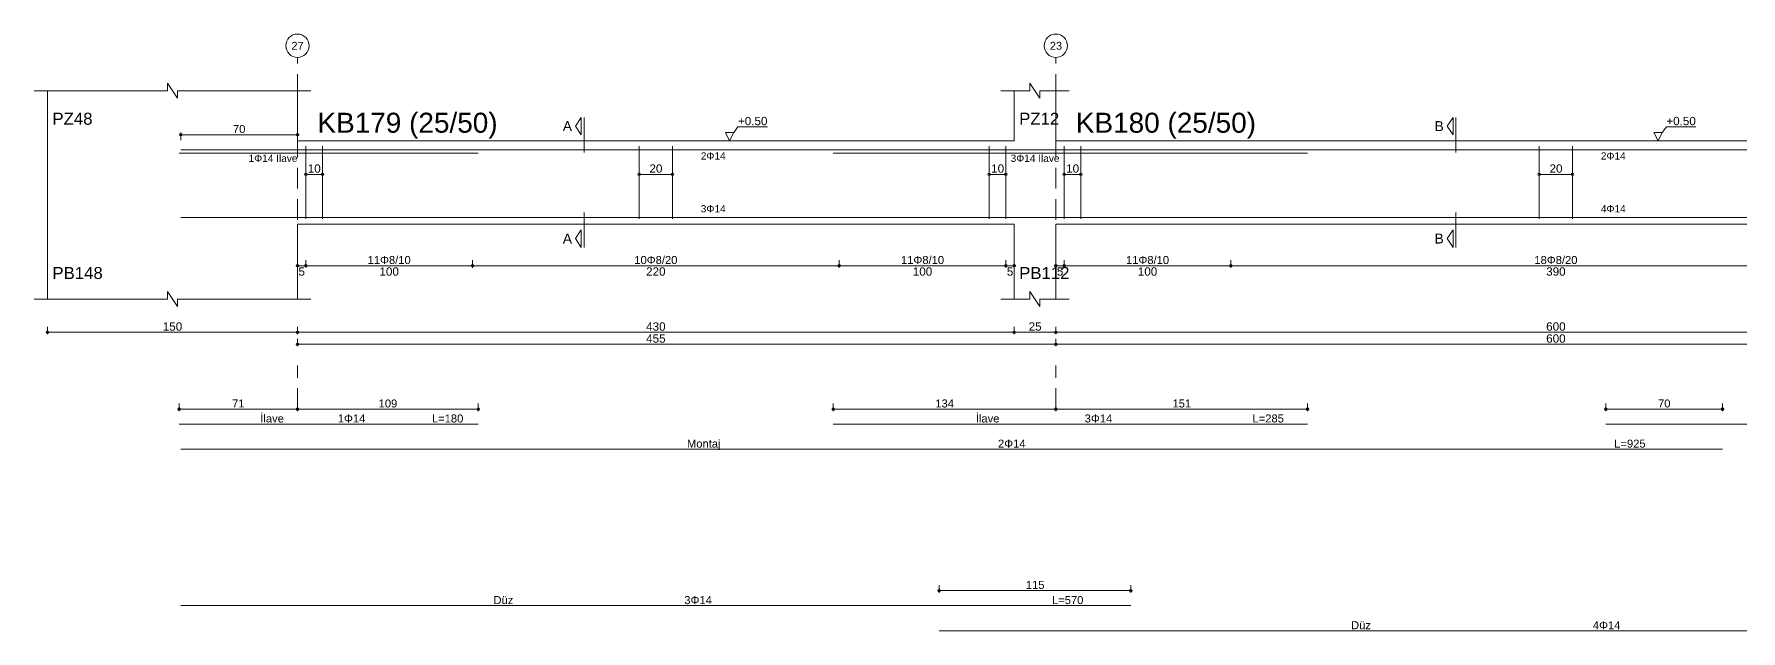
# Model space of a CAD drawing. Header units: millimetres. Extents: x 23801 to 80069, y 9628 to 14137.
# Drawn here: x 23901 to 25437, y 9885 to 10422 of the extents above; entities that cross this region are included whole.
import ezdxf

# ---------------------------------------------------------------- set-up
doc = ezdxf.new("R2010")
doc.units = ezdxf.units.MM
doc.linetypes.add('DASHDOT2', pattern=[12.7, 6.35, -3.175, 0, -3.175])
doc.linetypes.add('DASHED4', pattern=[18.75, 12.5, -6.25])
doc.layers.add('aks', color=251, linetype='DASHDOT2', lineweight=35)
for name, color, linetype in [('Donatı Topl. Uzun. Yazısı', 7, 'Continuous'), ('Donatı Yazısı', 7, 'Continuous'), ('Donatı Çizgisi', 7, 'Continuous'), ('Kiriş', 7, 'Continuous'), ('Standart', 7, 'Continuous'), ('Ölçülendirme', 7, 'Continuous')]:
    doc.layers.add(name, color=color, linetype=linetype)
doc.styles.add('arial_1_18', font='arial.ttf', dxfattribs={"height": 0.2})

# ---------------------------------------------------------------- blocks, each defined once
blk = doc.blocks.new('IDE143Entity7374')
at = {"layer": 'aks', "color": 30, "linetype": 'DASHED4', "lineweight": 5}
for points in [[(25983.7, 2047), (25983.7, 2182)], [(26438.7, 2047), (26438.7, 2182)], [(25983.7, 1970.9), (25983.7, 1997)], [(26438.7, 1970.9), (26438.7, 1997)]]:
    blk.add_lwpolyline(points, dxfattribs=at)
at = {"layer": 'aks', "color": 1, "linetype": 'Continuous', "lineweight": 5}
for centre in [(25983.7, 2189), (26438.7, 2189)]:
    blk.add_circle(centre, 7, dxfattribs=at)
at = {"layer": 'Donatı Çizgisi', "color": 5, "linetype": 'Continuous', "lineweight": 5}
for points in [[(25912.7, 2124.6), (26092.2, 2124.6)], [(25913.7, 2126.6), (27563.7, 2126.6)], [(25988.7, 2085.2), (25988.7, 2128.8)], [(25998.7, 2085.2), (25998.7, 2128.8)], [(26188.7, 2085.2), (26188.7, 2128.8)], [(26208.7, 2085.2), (26208.7, 2128.8)], [(26305.2, 2124.6), (26589.7, 2124.6)], [(26398.7, 2085.2), (26398.7, 2128.8)], [(26408.7, 2085.2), (26408.7, 2128.8)], [(26443.7, 2085.2), (26443.7, 2128.8)], [(26453.7, 2085.2), (26453.7, 2128.8)], [(26728.7, 2085.2), (26728.7, 2128.8)], [(26748.7, 2085.2), (26748.7, 2128.8)], [(25913.7, 2086), (27563.7, 2086)], [(25912.7, 1961.9), (26092.2, 1961.9)], [(26305.2, 1961.9), (26589.7, 1961.9)], [(26768.7, 1961.9), (27563.7, 1961.9)], [(25913.7, 1946.8), (26838.7, 1946.8)], [(25913.7, 1853), (26483.7, 1853)], [(26368.7, 1837.9), (27108.7, 1837.9)]]:
    blk.add_lwpolyline(points, dxfattribs=at)
at = {"layer": 'Kiriş', "color": 1, "linetype": 'Continuous', "lineweight": 5}
for points in [[(25825.7, 2162), (25905.7, 2162)], [(25833.7, 2037), (25833.7, 2162)], [(25905.7, 2162), (25905.7, 2166.5)], [(25911.7, 2157.5), (25905.7, 2166.5)], [(25911.7, 2157.5), (25911.7, 2162)], [(25911.7, 2162), (25991.7, 2162)], [(25983.7, 2132), (25983.7, 2162)], [(26405.7, 2162), (26423.2, 2162)], [(26413.7, 2132), (26413.7, 2162)], [(26423.2, 2162), (26423.2, 2166.5)], [(26429.2, 2157.5), (26423.2, 2166.5)], [(26429.2, 2162), (26446.7, 2162)], [(26429.2, 2157.5), (26429.2, 2162)], [(26438.7, 2132), (26438.7, 2162)], [(25983.7, 2132), (26413.7, 2132)], [(26438.7, 2132), (27038.7, 2132)], [(25983.7, 2082), (26413.7, 2082)], [(25983.7, 2037), (25983.7, 2082)], [(26413.7, 2037), (26413.7, 2082)], [(26438.7, 2082), (27038.7, 2082)], [(26438.7, 2037), (26438.7, 2082)], [(25911.7, 2032.5), (25905.7, 2041.5)], [(25905.7, 2037), (25905.7, 2041.5)], [(26429.2, 2032.5), (26423.2, 2041.5)], [(26423.2, 2037), (26423.2, 2041.5)], [(25825.7, 2037), (25905.7, 2037)], [(25911.7, 2037), (25991.7, 2037)], [(25911.7, 2032.5), (25911.7, 2037)], [(26405.7, 2037), (26423.2, 2037)], [(26429.2, 2037), (26446.7, 2037)], [(26429.2, 2032.5), (26429.2, 2037)]]:
    blk.add_lwpolyline(points, dxfattribs=at)
at = {"layer": 'Ölçülendirme', "color": 1, "linetype": 'Continuous', "lineweight": 5}
for points in [[(26150.5, 2140.8), (26154, 2146)], [(26154, 2135.5), (26150.5, 2140.8)], [(26154, 2135.5), (26154, 2146)], [(26155.7, 2125), (26155.7, 2146)], [(26245.5, 2137), (26248, 2140.3)], [(26248, 2140.3), (26265.7, 2140.3)], [(26673.5, 2140.8), (26677, 2146)], [(26677, 2135.5), (26673.5, 2140.8)], [(26677, 2135.5), (26677, 2146)], [(26678.7, 2125), (26678.7, 2146)], [(26802.5, 2137), (26805, 2140.3)], [(26805, 2140.3), (26822.7, 2140.3)], [(25912.7, 2135.6), (25984.7, 2135.6)], [(25913.7, 2132.4), (25913.7, 2136.9)], [(25983.7, 2132.4), (25983.7, 2136.9)], [(26243, 2132), (26240.5, 2137)], [(26240.5, 2137), (26245.5, 2137)], [(26245.5, 2137), (26243, 2132)], [(26243, 2132), (26243, 2132)], [(26800, 2132), (26797.5, 2137)], [(26797.5, 2137), (26802.5, 2137)], [(26802.5, 2137), (26800, 2132)], [(26800, 2132), (26800, 2132)], [(25988.7, 2111.8), (25998.7, 2111.8)], [(26188.7, 2111.8), (26208.7, 2111.8)], [(26398.7, 2111.8), (26408.7, 2111.8)], [(26443.7, 2111.8), (26453.7, 2111.8)], [(26728.7, 2111.8), (26748.7, 2111.8)], [(26155.7, 2068), (26155.7, 2089)], [(26678.7, 2068), (26678.7, 2089)], [(26150.5, 2073.3), (26154, 2078.5)], [(26154, 2068), (26150.5, 2073.3)], [(26154, 2068), (26154, 2078.5)], [(26673.5, 2073.3), (26677, 2078.5)], [(26677, 2068), (26673.5, 2073.3)], [(26677, 2068), (26677, 2078.5)], [(25983.7, 2055.8), (25983.7, 2060.3)], [(25988.7, 2055.8), (25988.7, 2060.3)], [(26088.7, 2055.8), (26088.7, 2060.3)], [(26308.7, 2055.8), (26308.7, 2060.3)], [(26408.7, 2055.8), (26408.7, 2060.3)], [(26413.7, 2055.8), (26413.7, 2060.3)], [(26438.7, 2055.8), (26438.7, 2060.3)], [(26443.7, 2055.8), (26443.7, 2060.3)], [(26543.7, 2055.8), (26543.7, 2060.3)], [(25982.7, 2057), (26414.7, 2057)], [(26437.7, 2057), (27039.7, 2057)], [(25833.7, 2015.8), (25833.7, 2020.3)], [(25983.7, 2015.8), (25983.7, 2020.3)], [(26413.7, 2015.8), (26413.7, 2020.3)], [(26438.7, 2015.8), (26438.7, 2020.3)], [(25832.7, 2017), (27644.7, 2017)], [(25982.7, 2009.8), (27494.7, 2009.8)], [(25983.7, 2008.6), (25983.7, 2013.1)], [(26438.7, 2008.6), (26438.7, 2013.1)], [(25911.7, 1970.9), (25984.7, 1970.9)], [(25912.7, 1969.7), (25912.7, 1974.2)], [(25982.7, 1970.9), (26093.2, 1970.9)], [(25983.7, 1969.7), (25983.7, 1974.2)], [(25983.7, 1969.7), (25983.7, 1974.2)], [(26092.2, 1969.7), (26092.2, 1974.2)], [(26304.2, 1970.9), (26439.7, 1970.9)], [(26305.2, 1969.7), (26305.2, 1974.2)], [(26437.7, 1970.9), (26590.7, 1970.9)], [(26438.7, 1969.7), (26438.7, 1974.2)], [(26438.7, 1969.7), (26438.7, 1974.2)], [(26589.7, 1969.7), (26589.7, 1974.2)], [(26767.7, 1970.9), (26839.7, 1970.9)], [(26768.7, 1969.7), (26768.7, 1974.2)], [(26838.7, 1969.7), (26838.7, 1974.2)], [(26368.7, 1860.7), (26368.7, 1865.2)], [(26483.7, 1860.7), (26483.7, 1865.2)], [(26367.7, 1862), (26484.7, 1862)]]:
    blk.add_lwpolyline(points, dxfattribs=at)
for centre in [(25913.7, 2135.6), (25983.7, 2135.6), (25988.7, 2111.8), (25998.7, 2111.8), (26188.7, 2111.8), (26208.7, 2111.8), (26398.7, 2111.8), (26408.7, 2111.8), (26443.7, 2111.8), (26453.7, 2111.8), (26728.7, 2111.8), (26748.7, 2111.8), (25983.7, 2057), (25988.7, 2057), (25988.7, 2057), (26088.7, 2057), (26088.7, 2057), (26308.7, 2057), (26308.7, 2057), (26408.7, 2057), (26408.7, 2057), (26413.7, 2057), (26438.7, 2057), (26443.7, 2057), (26443.7, 2057), (26543.7, 2057), (26543.7, 2057), (25833.7, 2017), (25983.7, 2017), (25983.7, 2017), (26413.7, 2017), (26413.7, 2017), (26438.7, 2017), (26438.7, 2017), (25983.7, 2009.8), (26438.7, 2009.8), (26438.7, 2009.8), (25912.7, 1970.9), (25983.7, 1970.9), (25983.7, 1970.9), (26092.2, 1970.9), (26305.2, 1970.9), (26438.7, 1970.9), (26438.7, 1970.9), (26589.7, 1970.9), (26768.7, 1970.9), (26838.7, 1970.9), (26368.7, 1862), (26483.7, 1862)]:
    blk.add_circle(centre, 0.75, dxfattribs=at)
at = {"layer": 'aks', "color": 1, "linetype": 'Continuous', "lineweight": 5, "style": 'arial_1_18'}
for s, p in [('27', (25980.1, 2186.6)), ('23', (26435.1, 2186.6))]:
    blk.add_text(s, height=4.73, dxfattribs=at).set_placement(p)
at = {"layer": 'Donatı Topl. Uzun. Yazısı', "color": 1, "linetype": 'Continuous', "lineweight": 5, "style": 'arial_1_18'}
for s, p in [('L=180', (26064.4, 1962.9)), ('L=285', (26556.7, 1962.9)), ('L=925', (26773.7, 1947.8)), ('L=570', (26436.4, 1853.9))]:
    blk.add_text(s, height=4.8, dxfattribs=at).set_placement(p)
at = {"layer": 'Donatı Yazısı', "color": 5, "linetype": 'Continuous', "lineweight": 5, "style": 'arial_1_18'}
for s, height, p in [('1Φ14 İlave', 4.32, (25954.4, 2119.3)), ('3Φ14 İlave', 4.32, (26411.6, 2119.3)), ('1Φ14', 4.8, (26007.9, 1962.9)), ('3Φ14', 4.8, (26456, 1962.9)), ('2Φ14', 4.8, (26404, 1947.8)), ('3Φ14', 4.8, (26215.8, 1853.9)), ('4Φ14', 4.8, (26760.9, 1838.8))]:
    blk.add_text(s, height=height, dxfattribs=at).set_placement(p)
for s, p in [('2Φ14', (26225.7, 2120.7)), ('2Φ14', (26765.7, 2120.7)), ('3Φ14', (26225.7, 2089)), ('4Φ14', (26765.7, 2089))]:
    blk.add_text(s, height=4.32, rotation=360, dxfattribs=at).set_placement(p)
at = {"layer": 'Donatı Yazısı', "color": 1, "linetype": 'Continuous', "lineweight": 5, "style": 'arial_1_18'}
for s, p in [('İlave', (25961.4, 1962.9)), ('İlave', (26390.7, 1962.9)), ('Montaj', (26217.4, 1947.8)), ('Düz', (26101.3, 1853.9)), ('Düz', (26615.8, 1838.8))]:
    blk.add_text(s, height=4.8, dxfattribs=at).set_placement(p)
at = {"layer": 'Kiriş', "color": 1, "linetype": 'Continuous', "lineweight": 5, "style": 'arial_1_18'}
for s, height, p in [('PZ48', 7.2, (25836.7, 2141.6)), ('KB179 (25/50)', 12, (25995.7, 2136.8)), ('PZ12', 7.2, (26416.7, 2141.6)), ('KB180 (25/50)', 12, (26450.7, 2136.8)), ('PB148', 7.2, (25836.7, 2049)), ('PB112', 7.2, (26416.7, 2049))]:
    blk.add_text(s, height=height, dxfattribs=at).set_placement(p)
at = {"layer": 'Ölçülendirme', "color": 1, "linetype": 'Continuous', "lineweight": 5, "style": 'arial_1_18'}
for s, height, p in [('70', 4.8, (25945, 2136.6)), ('A', 5.95, (26142.9, 2137.8)), ('+0.50', 5, (26248, 2141.3)), ('B', 5.95, (26665.9, 2137.8)), ('+0.50', 5, (26805, 2141.3)), ('A', 5.95, (26142.9, 2070.3)), ('B', 5.95, (26665.9, 2070.3)), ('5', 5, (25984.3, 2051)), ('100', 5, (26032.9, 2051)), ('220', 5, (26192.9, 2051)), ('100', 5, (26352.9, 2051)), ('5', 5, (26409.3, 2051)), ('5', 5, (26439.3, 2051)), ('100', 5, (26487.9, 2051)), ('390', 5, (26732.9, 2051)), ('150', 5, (25902.9, 2018)), ('430', 5, (26192.9, 2018)), ('25', 5, (26422.4, 2018)), ('600', 5, (26732.9, 2018)), ('455', 5, (26192.9, 2010.8)), ('600', 5, (26732.9, 2010.8))]:
    blk.add_text(s, height=height, dxfattribs=at).set_placement(p)
for s, p in [('10', (25989.9, 2112.8)), ('20', (26194.9, 2112.8)), ('10', (26399.9, 2112.8)), ('10', (26444.9, 2112.8)), ('20', (26734.9, 2112.8))]:
    blk.add_text(s, height=5, rotation=360, dxfattribs=at).set_placement(p)
at = {"layer": 'Ölçülendirme', "color": 5, "linetype": 'Continuous', "lineweight": 5, "style": 'arial_1_18'}
for s, p in [('11Φ8/10', (26025.8, 2058)), ('10Φ8/20', (26185.8, 2058)), ('11Φ8/10', (26345.8, 2058)), ('11Φ8/10', (26480.8, 2058)), ('18Φ8/20', (26725.8, 2058)), ('71', (25944.5, 1971.9)), ('109', (26032.4, 1971.9)), ('134', (26366.4, 1971.9)), ('151', (26508.7, 1971.9)), ('70', (26800, 1971.9)), ('115', (26420.7, 1863))]:
    blk.add_text(s, height=4.8, dxfattribs=at).set_placement(p)

msp = doc.modelspace()

# ---------------------------------------------------------------- block references
at = {"layer": 'Standart', "xscale": 1.5, "yscale": 1.5, "zscale": 1.5}
msp.add_blockref('IDE143Entity7374', (-14837.9, 7128), dxfattribs=at)

doc.saveas('drawing.dxf')
